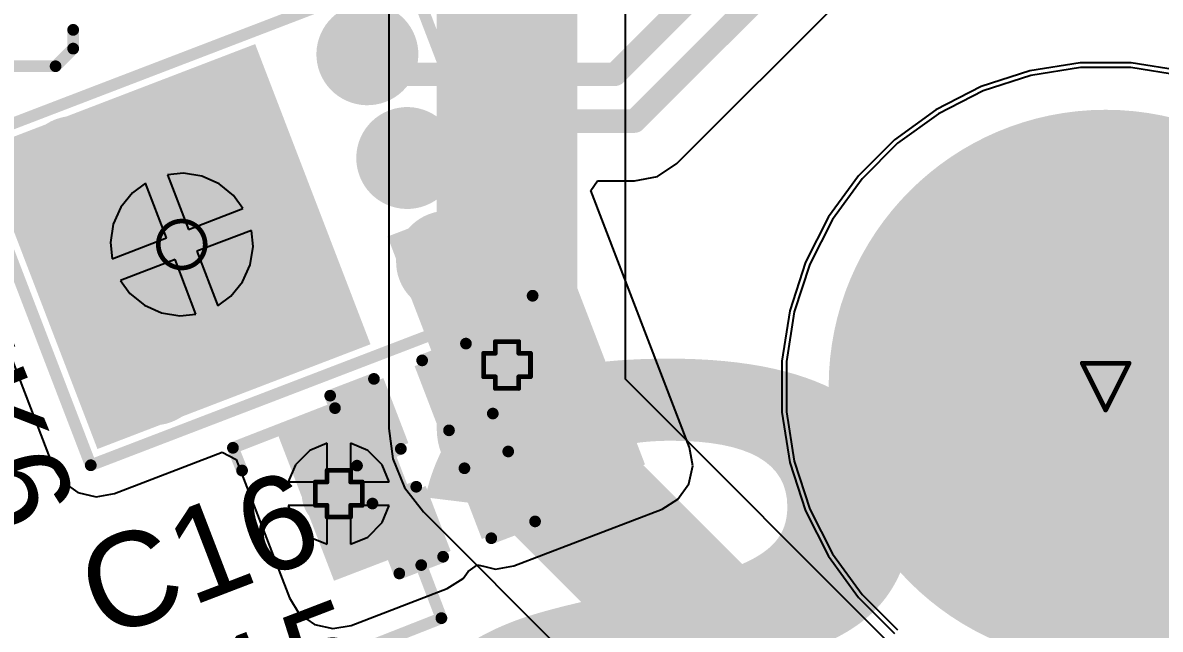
# Model space of a CAD drawing. Header units: inches. Extents: x -60 to 307, y -25 to 134.
# Drawn here: x -4.99 to 7.33, y 3.49 to 10.06 of the extents above; entities that cross this region are included whole.
import ezdxf

# ---------------------------------------------------------------- set-up
doc = ezdxf.new("R2010")
doc.units = ezdxf.units.IN
for name, color, linetype in [('BOARD OUTLINE', 216, 'Continuous'), ('Bottom Layer', 5, 'Continuous'), ('Bottom Overlay', 54, 'Continuous'), ('Bottom Solder', 6, 'Continuous'), ('DIMENSION', 6, 'Continuous'), ('Drill Drawing', 1, 'Continuous'), ('Pad Holes', 156, 'Continuous'), ('Top Layer', 1, 'Continuous'), ('Top Overlay', 2, 'Continuous'), ('Top Paste', 8, 'Continuous'), ('Top Solder', 216, 'Continuous'), ('Via Holes', 16, 'Continuous')]:
    doc.layers.add(name, color=color, linetype=linetype)
doc.styles.add('Arial', font='', dxfattribs={"height": 0.2})
doc.styles.add('Arial Black_Bold', font='', dxfattribs={"height": 0.2})
doc.styles.add('Arial_Bold', font='', dxfattribs={"height": 0.2})
doc.styles.get('Arial').set_extended_font_data('Arial')
doc.styles.get('Arial Black_Bold').set_extended_font_data('Arial Black', bold=True)
doc.styles.get('Arial_Bold').set_extended_font_data('Arial', bold=True)

# ---------------------------------------------------------------- blocks, each defined once
blk = doc.blocks.new('SPM0687LR5H_1_23')
at = {"layer": 'Bottom Solder'}
h = blk.add_hatch(color=6, dxfattribs=at)
edge = h.paths.add_edge_path()
edge.add_arc((0, -0.913), 0.102, 0, 360)
at = {"layer": 'Pad Holes'}
h = blk.add_hatch(color=7, dxfattribs=at)
edge = h.paths.add_edge_path()
edge.add_arc((0, -0.913), 0.512, 0, 360)
at = {"layer": 'Top Layer'}
h = blk.add_hatch(color=1, dxfattribs=at)
edge = h.paths.add_edge_path()
edge.add_arc((-1.204, 1.703), 0.45, 0, 360)
h = blk.add_hatch(color=1, dxfattribs=at)
edge = h.paths.add_edge_path()
edge.add_arc((0, 1.703), 0.45, 0, 360)
h = blk.add_hatch(color=1, dxfattribs=at)
edge = h.paths.add_edge_path()
edge.add_arc((1.204, 1.703), 0.45, 0, 360)
h = blk.add_hatch(color=1, dxfattribs=at)
edge = h.paths.add_edge_path()
edge.add_arc((0, -0.913), 0.838, 0, 360)
h = blk.add_hatch(color=1, dxfattribs=at)
edge = h.paths.add_edge_path()
edge.add_arc((-1.204, -1.703), 0.45, 0, 360)
h = blk.add_hatch(color=1, dxfattribs=at)
edge = h.paths.add_edge_path()
edge.add_arc((1.204, -1.703), 0.45, 0, 360)
at = {"layer": 'Top Paste'}
h = blk.add_hatch(color=8, dxfattribs=at)
edge = h.paths.add_edge_path()
edge.add_arc((-1.204, 1.703), 0.45, 0, 360)
h = blk.add_hatch(color=8, dxfattribs=at)
edge = h.paths.add_edge_path()
edge.add_arc((0, 1.703), 0.45, 0, 360)
h = blk.add_hatch(color=8, dxfattribs=at)
edge = h.paths.add_edge_path()
edge.add_arc((1.204, 1.703), 0.45, 0, 360)
h = blk.add_hatch(color=8, dxfattribs=at)
edge = h.paths.add_edge_path()
edge.add_arc((-1.204, -1.703), 0.45, 0, 360)
h = blk.add_hatch(color=8, dxfattribs=at)
edge = h.paths.add_edge_path()
edge.add_arc((1.204, -1.703), 0.45, 0, 360)
at = {"layer": 'Top Solder'}
h = blk.add_hatch(color=216, dxfattribs=at)
edge = h.paths.add_edge_path()
edge.add_arc((-1.204, 1.703), 0.552, 0, 360)
h = blk.add_hatch(color=216, dxfattribs=at)
edge = h.paths.add_edge_path()
edge.add_arc((0, 1.703), 0.552, 0, 360)
h = blk.add_hatch(color=216, dxfattribs=at)
edge = h.paths.add_edge_path()
edge.add_arc((1.204, 1.703), 0.552, 0, 360)
h = blk.add_hatch(color=216, dxfattribs=at)
edge = h.paths.add_edge_path()
edge.add_arc((0, -0.913), 0.94, 0, 360)
h = blk.add_hatch(color=216, dxfattribs=at)
edge = h.paths.add_edge_path()
edge.add_arc((-1.204, -1.703), 0.552, 0, 360)
h = blk.add_hatch(color=216, dxfattribs=at)
edge = h.paths.add_edge_path()
edge.add_arc((1.204, -1.703), 0.552, 0, 360)
at = {"layer": 'Top Overlay'}
for points in [[(-1.88, 2.436, 0.127, 0.127, 0), (1.88, 2.436, 0.127, 0.127, 0)], [(-1.88, -2.69, 0.127, 0.127, 0), (-1.88, 2.436, 0.127, 0.127, 0)], [(1.88, -2.69, 0.127, 0.127, 0), (1.88, 2.436, 0.127, 0.127, 0)], [(-2.032, 1.778, 0.127, 0.127, 0), (-2.159, 1.905, 0.127, 0.127, 0)], [(-2.159, 1.651, 0.127, 0.127, 0), (-2.159, 1.905, 0.127, 0.127, 0)], [(-2.159, 1.651, 0.127, 0.127, 0), (-2.032, 1.778, 0.127, 0.127, 0)], [(-1.88, -2.69, 0.127, 0.127, 0), (1.88, -2.69, 0.127, 0.127, 0)]]:
    blk.add_lwpolyline(points, format="xyseb", dxfattribs=at)
for points in [[(-1.912, 2.436, 0.0635, 0.0635, 1), (-1.848, 2.436, 0.0635, 0.0635, 1)], [(-1.912, 2.436, 0.0635, 0.0635, 1), (-1.848, 2.436, 0.0635, 0.0635, 1)], [(1.848, 2.436, 0.0635, 0.0635, 1), (1.912, 2.436, 0.0635, 0.0635, 1)], [(1.848, 2.436, 0.0635, 0.0635, 1), (1.912, 2.436, 0.0635, 0.0635, 1)], [(-2.191, 1.905, 0.0635, 0.0635, 1), (-2.127, 1.905, 0.0635, 0.0635, 1)], [(-2.191, 1.905, 0.0635, 0.0635, 1), (-2.127, 1.905, 0.0635, 0.0635, 1)], [(-2.064, 1.778, 0.0635, 0.0635, 1), (-2, 1.778, 0.0635, 0.0635, 1)], [(-2.064, 1.778, 0.0635, 0.0635, 1), (-2, 1.778, 0.0635, 0.0635, 1)], [(-2.191, 1.651, 0.0635, 0.0635, 1), (-2.127, 1.651, 0.0635, 0.0635, 1)], [(-2.191, 1.651, 0.0635, 0.0635, 1), (-2.127, 1.651, 0.0635, 0.0635, 1)], [(-1.912, -2.69, 0.0635, 0.0635, 1), (-1.848, -2.69, 0.0635, 0.0635, 1)], [(-1.912, -2.69, 0.0635, 0.0635, 1), (-1.848, -2.69, 0.0635, 0.0635, 1)], [(1.848, -2.69, 0.0635, 0.0635, 1), (1.912, -2.69, 0.0635, 0.0635, 1)], [(1.848, -2.69, 0.0635, 0.0635, 1), (1.912, -2.69, 0.0635, 0.0635, 1)]]:
    blk.add_lwpolyline(points, format="xyseb", close=True, dxfattribs=at)
blk = doc.blocks.new('C___0402_62')
at = {"layer": 'Top Layer'}
for points in [[(-0.699, -0.318), (-0.699, 0.318), (-0.241, 0.318), (-0.241, -0.318)], [(0.241, -0.318), (0.241, 0.318), (0.699, 0.318), (0.699, -0.318)]]:
    blk.add_hatch(color=1, dxfattribs=at).paths.add_polyline_path(points)
at = {"layer": 'Top Paste'}
for points in [[(-0.699, -0.318), (-0.699, 0.318), (-0.241, 0.318), (-0.241, -0.318)], [(0.241, -0.318), (0.241, 0.318), (0.699, 0.318), (0.699, -0.318)]]:
    blk.add_hatch(color=8, dxfattribs=at).paths.add_polyline_path(points)
at = {"layer": 'Top Solder'}
for points in [[(-0.758, -0.377), (-0.758, 0.377), (-0.181, 0.377), (-0.181, -0.377)], [(0.181, -0.377), (0.181, 0.377), (0.758, 0.377), (0.758, -0.377)]]:
    blk.add_hatch(color=216, dxfattribs=at).paths.add_polyline_path(points)
at = {"layer": 'Top Overlay'}
for points in [[(-0.787, -0.406, 0.127, 0.127, 0), (-0.787, 0.406, 0.127, 0.127, 0)], [(-0.279, 0.406, 0.127, 0.127, 0), (-0.787, 0.406, 0.127, 0.127, 0)], [(0.787, 0.406, 0.127, 0.127, 0), (0.279, 0.406, 0.127, 0.127, 0)], [(0.787, -0.406, 0.127, 0.127, 0), (0.787, 0.406, 0.127, 0.127, 0)], [(-0.279, -0.406, 0.127, 0.127, 0), (-0.787, -0.406, 0.127, 0.127, 0)], [(0.787, -0.406, 0.127, 0.127, 0), (0.279, -0.406, 0.127, 0.127, 0)]]:
    blk.add_lwpolyline(points, format="xyseb", dxfattribs=at)
for points in [[(-0.819, 0.406, 0.0635, 0.0635, 1), (-0.756, 0.406, 0.0635, 0.0635, 1)], [(-0.819, 0.406, 0.0635, 0.0635, 1), (-0.756, 0.406, 0.0635, 0.0635, 1)], [(-0.311, 0.406, 0.0635, 0.0635, 1), (-0.248, 0.406, 0.0635, 0.0635, 1)], [(0.248, 0.406, 0.0635, 0.0635, 1), (0.311, 0.406, 0.0635, 0.0635, 1)], [(0.756, 0.406, 0.0635, 0.0635, 1), (0.819, 0.406, 0.0635, 0.0635, 1)], [(0.756, 0.406, 0.0635, 0.0635, 1), (0.819, 0.406, 0.0635, 0.0635, 1)], [(-0.819, -0.406, 0.0635, 0.0635, 1), (-0.756, -0.406, 0.0635, 0.0635, 1)], [(-0.819, -0.406, 0.0635, 0.0635, 1), (-0.756, -0.406, 0.0635, 0.0635, 1)], [(-0.311, -0.406, 0.0635, 0.0635, 1), (-0.248, -0.406, 0.0635, 0.0635, 1)], [(0.248, -0.406, 0.0635, 0.0635, 1), (0.311, -0.406, 0.0635, 0.0635, 1)], [(0.756, -0.406, 0.0635, 0.0635, 1), (0.819, -0.406, 0.0635, 0.0635, 1)], [(0.756, -0.406, 0.0635, 0.0635, 1), (0.819, -0.406, 0.0635, 0.0635, 1)]]:
    blk.add_lwpolyline(points, format="xyseb", close=True, dxfattribs=at)
blk = doc.blocks.new('C___0402_63')
at = {"layer": 'Top Layer'}
for points in [[(-0.699, -0.318), (-0.699, 0.318), (-0.241, 0.318), (-0.241, -0.318)], [(0.241, -0.318), (0.241, 0.318), (0.699, 0.318), (0.699, -0.318)]]:
    blk.add_hatch(color=1, dxfattribs=at).paths.add_polyline_path(points)
at = {"layer": 'Top Paste'}
for points in [[(-0.699, -0.318), (-0.699, 0.318), (-0.241, 0.318), (-0.241, -0.318)], [(0.241, -0.318), (0.241, 0.318), (0.699, 0.318), (0.699, -0.318)]]:
    blk.add_hatch(color=8, dxfattribs=at).paths.add_polyline_path(points)
at = {"layer": 'Top Solder'}
for points in [[(-0.758, -0.377), (-0.758, 0.377), (-0.181, 0.377), (-0.181, -0.377)], [(0.181, -0.377), (0.181, 0.377), (0.758, 0.377), (0.758, -0.377)]]:
    blk.add_hatch(color=216, dxfattribs=at).paths.add_polyline_path(points)
at = {"layer": 'Top Overlay'}
for points in [[(-0.279, 0.406, 0.127, 0.127, 0), (-0.787, 0.406, 0.127, 0.127, 0)], [(-0.787, -0.406, 0.127, 0.127, 0), (-0.787, 0.406, 0.127, 0.127, 0)], [(0.787, 0.406, 0.127, 0.127, 0), (0.279, 0.406, 0.127, 0.127, 0)], [(0.787, -0.406, 0.127, 0.127, 0), (0.787, 0.406, 0.127, 0.127, 0)], [(-0.279, -0.406, 0.127, 0.127, 0), (-0.787, -0.406, 0.127, 0.127, 0)], [(0.787, -0.406, 0.127, 0.127, 0), (0.279, -0.406, 0.127, 0.127, 0)]]:
    blk.add_lwpolyline(points, format="xyseb", dxfattribs=at)
for points in [[(-0.819, 0.406, 0.0635, 0.0635, 1), (-0.756, 0.406, 0.0635, 0.0635, 1)], [(-0.819, 0.406, 0.0635, 0.0635, 1), (-0.756, 0.406, 0.0635, 0.0635, 1)], [(-0.311, 0.406, 0.0635, 0.0635, 1), (-0.248, 0.406, 0.0635, 0.0635, 1)], [(0.248, 0.406, 0.0635, 0.0635, 1), (0.311, 0.406, 0.0635, 0.0635, 1)], [(0.756, 0.406, 0.0635, 0.0635, 1), (0.819, 0.406, 0.0635, 0.0635, 1)], [(0.756, 0.406, 0.0635, 0.0635, 1), (0.819, 0.406, 0.0635, 0.0635, 1)], [(-0.819, -0.406, 0.0635, 0.0635, 1), (-0.756, -0.406, 0.0635, 0.0635, 1)], [(-0.819, -0.406, 0.0635, 0.0635, 1), (-0.756, -0.406, 0.0635, 0.0635, 1)], [(-0.311, -0.406, 0.0635, 0.0635, 1), (-0.248, -0.406, 0.0635, 0.0635, 1)], [(0.248, -0.406, 0.0635, 0.0635, 1), (0.311, -0.406, 0.0635, 0.0635, 1)], [(0.756, -0.406, 0.0635, 0.0635, 1), (0.819, -0.406, 0.0635, 0.0635, 1)], [(0.756, -0.406, 0.0635, 0.0635, 1), (0.819, -0.406, 0.0635, 0.0635, 1)]]:
    blk.add_lwpolyline(points, format="xyseb", close=True, dxfattribs=at)

msp = doc.modelspace()

# ---------------------------------------------------------------- hatches: boundary and pattern name
at = {"layer": 'Bottom Layer'}
h = msp.add_hatch(color=5, dxfattribs=at)
edge = h.paths.add_edge_path()
edge.add_arc((0.254, 6.35), 0.3, 0, 360)
h = msp.add_hatch(color=5, dxfattribs=at)
edge = h.paths.add_edge_path()
edge.add_arc((-1.568, 4.956), 0.3, 0, 360)
at = {"layer": 'Bottom Solder'}
h = msp.add_hatch(color=6, dxfattribs=at)
edge = h.paths.add_edge_path()
edge.add_arc((0.254, 6.35), 0.402, 0, 360)
h = msp.add_hatch(color=6, dxfattribs=at)
edge = h.paths.add_edge_path()
edge.add_arc((6.737, 6.116), 0.102, 0, 360)
h = msp.add_hatch(color=6, dxfattribs=at)
edge = h.paths.add_edge_path()
edge.add_arc((-1.568, 4.956), 0.402, 0, 360)
at = {"layer": 'Pad Holes'}
h = msp.add_hatch(color=7, dxfattribs=at)
edge = h.paths.add_edge_path()
edge.add_arc((6.737, 6.116), 3, 0, 360)
at = {"layer": 'Top Layer'}
for points in [[(-5.431, 8.693), (-4.182, 5.44), (-1.225, 6.575), (-2.474, 9.828)], [(1.748, 5.273), (0.564, 8.358), (-1.041, 7.742), (0.144, 4.657)], [(-0.58, 4.411), (-1.19, 6.002), (-2.231, 5.603), (-1.62, 4.012)]]:
    msp.add_hatch(color=1, dxfattribs=at).paths.add_polyline_path(points)
h = msp.add_hatch(color=1, dxfattribs=at)
edge = h.paths.add_edge_path()
edge.add_arc((0.254, 6.35), 0.3, 0, 360)
h = msp.add_hatch(color=1, dxfattribs=at)
edge = h.paths.add_edge_path()
edge.add_arc((-1.568, 4.956), 0.3, 0, 360)
at = {"layer": 'Top Solder'}
h = msp.add_hatch(color=216, dxfattribs=at)
edge = h.paths.add_edge_path()
edge.add_arc((0.254, 6.35), 0.402, 0, 360)
h = msp.add_hatch(color=216, dxfattribs=at)
edge = h.paths.add_edge_path()
edge.add_arc((6.737, 6.116), 0.102, 0, 360)
h = msp.add_hatch(color=216, dxfattribs=at)
edge = h.paths.add_edge_path()
edge.add_arc((-1.568, 4.956), 0.402, 0, 360)
at = {"layer": 'Via Holes'}
h = msp.add_hatch(color=7, dxfattribs=at)
edge = h.paths.add_edge_path()
edge.add_arc((0.254, 6.35), 0.15, 0, 360)
h = msp.add_hatch(color=7, dxfattribs=at)
edge = h.paths.add_edge_path()
edge.add_arc((-1.568, 4.956), 0.15, 0, 360)

# ---------------------------------------------------------------- linework, layer by layer
at = {"layer": 'BOARD OUTLINE'}
msp.add_lwpolyline([(33.89, 54.238, 0.254, 0.254, -6.230382), (11.984, 54.26, 0.254, 0.254, 0)], format="xyseb", dxfattribs=at)
at = {"layer": 'Bottom Layer'}
for p, q in [((-1.027, 18.268), (-1.027, 6.35)), ((1.535, 6.35), (1.535, 18.215)), ((5.927, 9.488), (5.41, 9.32)), ((6.465, 9.573), (5.927, 9.488)), ((7.009, 9.573), (6.465, 9.573)), ((7.546, 9.488), (7.009, 9.573)), ((5.41, 9.32), (4.925, 9.073)), ((4.925, 9.073), (4.484, 8.753)), ((4.484, 8.753), (4.1, 8.368)), ((-3.249, 8.429), (-3.423, 8.41)), ((-3.423, 8.41), (-3.196, 7.82)), ((-3.05, 8.397), (-3.249, 8.429)), ((-2.865, 8.315), (-3.05, 8.397)), ((-3.66, 8.319), (-3.802, 8.217)), ((-3.433, 7.729), (-3.66, 8.319)), ((-2.709, 8.188), (-2.865, 8.315)), ((4.1, 8.368), (3.78, 7.928)), ((-3.802, 8.217), (-3.929, 8.06)), ((-2.606, 8.047), (-2.709, 8.188)), ((-3.929, 8.06), (-4.011, 7.875)), ((-3.196, 7.82), (-2.606, 8.047)), ((3.78, 7.928), (3.533, 7.443)), ((-4.011, 7.875), (-4.042, 7.676)), ((-2.515, 7.809), (-3.105, 7.583)), ((-2.497, 7.636), (-2.515, 7.809)), ((-4.042, 7.676), (-4.024, 7.502)), ((-4.024, 7.502), (-3.433, 7.729)), ((-3.105, 7.583), (-2.879, 6.992)), ((-2.528, 7.436), (-2.497, 7.636)), ((-3.342, 7.492), (-3.933, 7.265)), ((-3.116, 6.901), (-3.342, 7.492)), ((-2.61, 7.252), (-2.528, 7.436)), ((3.533, 7.443), (3.365, 6.926)), ((-3.933, 7.265), (-3.83, 7.124)), ((-2.737, 7.095), (-2.61, 7.252)), ((-3.83, 7.124), (-3.673, 6.997)), ((-2.879, 6.992), (-2.737, 7.095)), ((-3.673, 6.997), (-3.489, 6.915)), ((-3.489, 6.915), (-3.29, 6.883)), ((-3.29, 6.883), (-3.116, 6.901)), ((3.365, 6.926), (3.279, 6.388)), ((-1.027, 6.35), (-1.027, 5.664)), ((1.535, 6.195), (1.535, 6.35)), ((3.279, 6.388), (3.279, 5.844)), ((9.624, -1.894), (1.535, 6.195)), ((3.279, 5.844), (3.365, 5.307)), ((-1.027, 5.664), (-0.983, 5.333)), ((-1.882, 5.425), (-2.038, 5.269)), ((-1.695, 5.503), (-1.882, 5.425)), ((-1.695, 5.083), (-1.695, 5.503)), ((-1.254, 5.425), (-1.441, 5.503)), ((-1.441, 5.503), (-1.441, 5.083)), ((-1.098, 5.269), (-1.254, 5.425)), ((-0.983, 5.333), (-0.855, 5.024)), ((3.365, 5.307), (3.533, 4.789)), ((-2.038, 5.269), (-2.115, 5.083)), ((-1.021, 5.083), (-1.098, 5.269)), ((-2.115, 5.083), (-1.695, 5.083)), ((-1.441, 5.083), (-1.021, 5.083)), ((-0.855, 5.024), (-0.652, 4.758)), ((-1.695, 4.829), (-2.115, 4.829)), ((-2.115, 4.829), (-2.038, 4.642)), ((-1.695, 4.409), (-1.695, 4.829)), ((-1.021, 4.829), (-1.441, 4.829)), ((-1.441, 4.829), (-1.441, 4.409)), ((-1.098, 4.642), (-1.021, 4.829)), ((-0.652, 4.758), (1.315, 2.791)), ((3.533, 4.789), (3.78, 4.304)), ((-2.038, 4.642), (-1.882, 4.486)), ((-1.254, 4.486), (-1.098, 4.642)), ((-1.882, 4.486), (-1.695, 4.409)), ((-1.441, 4.409), (-1.254, 4.486)), ((3.78, 4.304), (4.1, 3.864)), ((4.1, 3.864), (4.484, 3.479))]:
    msp.add_line(p, q, dxfattribs=at)
for points in [[(0.254, 6.35, 1.524, 1.524, 0), (0.254, 18.745, 1.524, 1.524, 0)], [(0.254, 5.664, 1.524, 1.524, 0), (0.254, 6.35, 1.524, 1.524, 0)], [(0.254, 5.664, 1.524, 1.524, 0), (9.093, -3.175, 1.524, 1.524, 0)]]:
    msp.add_lwpolyline(points, format="xyseb", dxfattribs=at)
for points in [[(-0.127, 6.35, 0.762, 0.762, 1), (0.635, 6.35, 0.762, 0.762, 1)], [(-0.127, 6.35, 0.762, 0.762, 1), (0.635, 6.35, 0.762, 0.762, 1)], [(-0.127, 5.664, 0.762, 0.762, 1), (0.635, 5.664, 0.762, 0.762, 1)], [(-0.127, 5.664, 0.762, 0.762, 1), (0.635, 5.664, 0.762, 0.762, 1)]]:
    msp.add_lwpolyline(points, format="xyseb", close=True, dxfattribs=at)
at = {"layer": 'Drill Drawing'}
for points in [[(-3.015, 7.656, 0.0508, 0.0508, 1), (-3.523, 7.656, 0.0508, 0.0508, 1)], [(-3.536, 7.656, 0.0254, 0.0254, 1), (-3.511, 7.656, 0.0254, 0.0254, 1)], [(-3.028, 7.656, 0.0254, 0.0254, 1), (-3.003, 7.656, 0.0254, 0.0254, 1)], [(0.114, 6.604, 0.0254, 0.0254, 1), (0.14, 6.604, 0.0254, 0.0254, 1)], [(0.114, 6.604, 0.0254, 0.0254, 1), (0.14, 6.604, 0.0254, 0.0254, 1)], [(0.368, 6.604, 0.0254, 0.0254, 1), (0.394, 6.604, 0.0254, 0.0254, 1)], [(0.368, 6.604, 0.0254, 0.0254, 1), (0.394, 6.604, 0.0254, 0.0254, 1)], [(-0.013, 6.477, 0.0254, 0.0254, 1), (0.013, 6.477, 0.0254, 0.0254, 1)], [(-0.013, 6.477, 0.0254, 0.0254, 1), (0.013, 6.477, 0.0254, 0.0254, 1)], [(0.114, 6.477, 0.0254, 0.0254, 1), (0.14, 6.477, 0.0254, 0.0254, 1)], [(0.114, 6.477, 0.0254, 0.0254, 1), (0.14, 6.477, 0.0254, 0.0254, 1)], [(0.368, 6.477, 0.0254, 0.0254, 1), (0.394, 6.477, 0.0254, 0.0254, 1)], [(0.368, 6.477, 0.0254, 0.0254, 1), (0.394, 6.477, 0.0254, 0.0254, 1)], [(0.495, 6.477, 0.0254, 0.0254, 1), (0.521, 6.477, 0.0254, 0.0254, 1)], [(0.495, 6.477, 0.0254, 0.0254, 1), (0.521, 6.477, 0.0254, 0.0254, 1)], [(6.47, 6.37, 0.0254, 0.0254, 1), (6.495, 6.37, 0.0254, 0.0254, 1)], [(6.47, 6.37, 0.0254, 0.0254, 1), (6.495, 6.37, 0.0254, 0.0254, 1)], [(6.978, 6.37, 0.0254, 0.0254, 1), (7.003, 6.37, 0.0254, 0.0254, 1)], [(6.978, 6.37, 0.0254, 0.0254, 1), (7.003, 6.37, 0.0254, 0.0254, 1)], [(-0.013, 6.223, 0.0254, 0.0254, 1), (0.013, 6.223, 0.0254, 0.0254, 1)], [(-0.013, 6.223, 0.0254, 0.0254, 1), (0.013, 6.223, 0.0254, 0.0254, 1)], [(0.114, 6.223, 0.0254, 0.0254, 1), (0.14, 6.223, 0.0254, 0.0254, 1)], [(0.114, 6.223, 0.0254, 0.0254, 1), (0.14, 6.223, 0.0254, 0.0254, 1)], [(0.368, 6.223, 0.0254, 0.0254, 1), (0.394, 6.223, 0.0254, 0.0254, 1)], [(0.368, 6.223, 0.0254, 0.0254, 1), (0.394, 6.223, 0.0254, 0.0254, 1)], [(0.495, 6.223, 0.0254, 0.0254, 1), (0.521, 6.223, 0.0254, 0.0254, 1)], [(0.495, 6.223, 0.0254, 0.0254, 1), (0.521, 6.223, 0.0254, 0.0254, 1)], [(0.114, 6.096, 0.0254, 0.0254, 1), (0.14, 6.096, 0.0254, 0.0254, 1)], [(0.114, 6.096, 0.0254, 0.0254, 1), (0.14, 6.096, 0.0254, 0.0254, 1)], [(0.368, 6.096, 0.0254, 0.0254, 1), (0.394, 6.096, 0.0254, 0.0254, 1)], [(0.368, 6.096, 0.0254, 0.0254, 1), (0.394, 6.096, 0.0254, 0.0254, 1)], [(6.724, 5.862, 0.0254, 0.0254, 1), (6.749, 5.862, 0.0254, 0.0254, 1)], [(6.724, 5.862, 0.0254, 0.0254, 1), (6.749, 5.862, 0.0254, 0.0254, 1)], [(-1.708, 5.21, 0.0254, 0.0254, 1), (-1.682, 5.21, 0.0254, 0.0254, 1)], [(-1.708, 5.21, 0.0254, 0.0254, 1), (-1.682, 5.21, 0.0254, 0.0254, 1)], [(-1.454, 5.21, 0.0254, 0.0254, 1), (-1.428, 5.21, 0.0254, 0.0254, 1)], [(-1.454, 5.21, 0.0254, 0.0254, 1), (-1.428, 5.21, 0.0254, 0.0254, 1)], [(-1.835, 5.083, 0.0254, 0.0254, 1), (-1.809, 5.083, 0.0254, 0.0254, 1)], [(-1.835, 5.083, 0.0254, 0.0254, 1), (-1.809, 5.083, 0.0254, 0.0254, 1)], [(-1.708, 5.083, 0.0254, 0.0254, 1), (-1.682, 5.083, 0.0254, 0.0254, 1)], [(-1.708, 5.083, 0.0254, 0.0254, 1), (-1.682, 5.083, 0.0254, 0.0254, 1)], [(-1.454, 5.083, 0.0254, 0.0254, 1), (-1.428, 5.083, 0.0254, 0.0254, 1)], [(-1.454, 5.083, 0.0254, 0.0254, 1), (-1.428, 5.083, 0.0254, 0.0254, 1)], [(-1.327, 5.083, 0.0254, 0.0254, 1), (-1.301, 5.083, 0.0254, 0.0254, 1)], [(-1.327, 5.083, 0.0254, 0.0254, 1), (-1.301, 5.083, 0.0254, 0.0254, 1)], [(-1.835, 4.829, 0.0254, 0.0254, 1), (-1.809, 4.829, 0.0254, 0.0254, 1)], [(-1.835, 4.829, 0.0254, 0.0254, 1), (-1.809, 4.829, 0.0254, 0.0254, 1)], [(-1.708, 4.829, 0.0254, 0.0254, 1), (-1.682, 4.829, 0.0254, 0.0254, 1)], [(-1.708, 4.829, 0.0254, 0.0254, 1), (-1.682, 4.829, 0.0254, 0.0254, 1)], [(-1.454, 4.829, 0.0254, 0.0254, 1), (-1.428, 4.829, 0.0254, 0.0254, 1)], [(-1.454, 4.829, 0.0254, 0.0254, 1), (-1.428, 4.829, 0.0254, 0.0254, 1)], [(-1.327, 4.829, 0.0254, 0.0254, 1), (-1.301, 4.829, 0.0254, 0.0254, 1)], [(-1.327, 4.829, 0.0254, 0.0254, 1), (-1.301, 4.829, 0.0254, 0.0254, 1)], [(-1.708, 4.702, 0.0254, 0.0254, 1), (-1.682, 4.702, 0.0254, 0.0254, 1)], [(-1.708, 4.702, 0.0254, 0.0254, 1), (-1.682, 4.702, 0.0254, 0.0254, 1)], [(-1.454, 4.702, 0.0254, 0.0254, 1), (-1.428, 4.702, 0.0254, 0.0254, 1)], [(-1.454, 4.702, 0.0254, 0.0254, 1), (-1.428, 4.702, 0.0254, 0.0254, 1)]]:
    msp.add_lwpolyline(points, format="xyseb", close=True, dxfattribs=at)
for points in [[(0.127, 6.477, 0.0508, 0.0508, 0), (0.127, 6.604, 0.0508, 0.0508, 0)], [(0.127, 6.604, 0.0508, 0.0508, 0), (0.381, 6.604, 0.0508, 0.0508, 0)], [(0.381, 6.477, 0.0508, 0.0508, 0), (0.381, 6.604, 0.0508, 0.0508, 0)], [(0, 6.223, 0.0508, 0.0508, 0), (0, 6.477, 0.0508, 0.0508, 0)], [(0, 6.477, 0.0508, 0.0508, 0), (0.127, 6.477, 0.0508, 0.0508, 0)], [(0.381, 6.477, 0.0508, 0.0508, 0), (0.508, 6.477, 0.0508, 0.0508, 0)], [(0.508, 6.223, 0.0508, 0.0508, 0), (0.508, 6.477, 0.0508, 0.0508, 0)], [(6.483, 6.37, 0.0508, 0.0508, 0), (6.991, 6.37, 0.0508, 0.0508, 0)], [(6.483, 6.37, 0.0508, 0.0508, 0), (6.737, 5.862, 0.0508, 0.0508, 0)], [(6.737, 5.862, 0.0508, 0.0508, 0), (6.991, 6.37, 0.0508, 0.0508, 0)], [(0, 6.223, 0.0508, 0.0508, 0), (0.127, 6.223, 0.0508, 0.0508, 0)], [(0.127, 6.096, 0.0508, 0.0508, 0), (0.127, 6.223, 0.0508, 0.0508, 0)], [(0.381, 6.223, 0.0508, 0.0508, 0), (0.508, 6.223, 0.0508, 0.0508, 0)], [(0.381, 6.096, 0.0508, 0.0508, 0), (0.381, 6.223, 0.0508, 0.0508, 0)], [(0.127, 6.096, 0.0508, 0.0508, 0), (0.381, 6.096, 0.0508, 0.0508, 0)], [(-1.695, 5.083, 0.0508, 0.0508, 0), (-1.695, 5.21, 0.0508, 0.0508, 0)], [(-1.695, 5.21, 0.0508, 0.0508, 0), (-1.441, 5.21, 0.0508, 0.0508, 0)], [(-1.441, 5.083, 0.0508, 0.0508, 0), (-1.441, 5.21, 0.0508, 0.0508, 0)], [(-1.822, 4.829, 0.0508, 0.0508, 0), (-1.822, 5.083, 0.0508, 0.0508, 0)], [(-1.822, 5.083, 0.0508, 0.0508, 0), (-1.695, 5.083, 0.0508, 0.0508, 0)], [(-1.441, 5.083, 0.0508, 0.0508, 0), (-1.314, 5.083, 0.0508, 0.0508, 0)], [(-1.314, 4.829, 0.0508, 0.0508, 0), (-1.314, 5.083, 0.0508, 0.0508, 0)], [(-1.822, 4.829, 0.0508, 0.0508, 0), (-1.695, 4.829, 0.0508, 0.0508, 0)], [(-1.695, 4.702, 0.0508, 0.0508, 0), (-1.695, 4.829, 0.0508, 0.0508, 0)], [(-1.441, 4.829, 0.0508, 0.0508, 0), (-1.314, 4.829, 0.0508, 0.0508, 0)], [(-1.441, 4.702, 0.0508, 0.0508, 0), (-1.441, 4.829, 0.0508, 0.0508, 0)], [(-1.695, 4.702, 0.0508, 0.0508, 0), (-1.441, 4.702, 0.0508, 0.0508, 0)]]:
    msp.add_lwpolyline(points, format="xyseb", dxfattribs=at)
at = {"layer": 'Top Layer'}
for p, q in [((2.092, 8.535), (3.883, 10.325)), ((6.461, 9.624), (5.915, 9.538)), ((7.013, 9.624), (6.461, 9.624)), ((7.558, 9.538), (7.013, 9.624)), ((5.915, 9.538), (5.39, 9.367)), ((5.39, 9.367), (4.898, 9.116)), ((4.898, 9.116), (4.451, 8.792)), ((4.451, 8.792), (4.061, 8.401)), ((-5.914, 8.507), (-4.666, 5.255)), ((1.882, 8.394), (2.092, 8.535)), ((1.635, 8.345), (1.882, 8.394)), ((4.061, 8.401), (3.736, 7.955)), ((1.163, 8.24), (1.235, 8.345)), ((1.235, 8.345), (1.635, 8.345)), ((2.231, 5.458), (1.163, 8.24)), ((3.736, 7.955), (3.486, 7.463)), ((3.486, 7.463), (3.315, 6.938)), ((3.315, 6.938), (3.229, 6.392)), ((3.229, 6.392), (3.229, 5.84)), ((3.229, 5.84), (3.315, 5.295)), ((2.265, 5.259), (2.231, 5.458)), ((-3.997, 4.957), (-2.832, 5.404)), ((-2.832, 5.404), (-2.679, 5.326)), ((-2.679, 5.326), (-2.103, 3.826)), ((-4.666, 5.255), (-4.558, 5.084)), ((2.221, 5.062), (2.265, 5.259)), ((3.315, 5.295), (3.486, 4.77)), ((-4.558, 5.084), (-4.393, 4.967)), ((2.104, 4.897), (2.221, 5.062)), ((-4.393, 4.967), (-4.196, 4.922)), ((-4.196, 4.922), (-3.997, 4.957)), ((1.933, 4.789), (2.104, 4.897)), ((0.329, 4.174), (1.933, 4.789)), ((3.486, 4.77), (3.736, 4.278)), ((3.736, 4.278), (4.061, 3.831)), ((-0.223, 4.036), (-0.168, 4.113)), ((-0.168, 4.113), (-0.067, 4.184)), ((-0.067, 4.184), (0.013, 4.166)), ((0.013, 4.166), (0.13, 4.139)), ((0.13, 4.139), (0.329, 4.174)), ((-0.394, 3.928), (-0.223, 4.036)), ((-2.103, 3.826), (-1.996, 3.655)), ((-1.434, 3.528), (-0.394, 3.928)), ((4.061, 3.831), (4.451, 3.44)), ((-1.996, 3.655), (-1.831, 3.539)), ((-1.831, 3.539), (-1.633, 3.494)), ((-1.633, 3.494), (-1.434, 3.528))]:
    msp.add_line(p, q, dxfattribs=at)
for points in [[(1.424, 9.501, 0.254, 0.254, 0), (3.485, 11.562, 0.254, 0.254, 0)], [(1.635, 8.993, 0.254, 0.254, 0), (3.696, 11.054, 0.254, 0.254, 0)], [(-1.259, 9.717, 0.254, 0.254, 0), (-1.084, 9.717, 0.254, 0.254, 0)], [(-1.084, 9.717, 0.254, 0.254, 0), (-0.867, 9.501, 0.254, 0.254, 0)], [(-0.867, 9.501, 0.254, 0.254, 0), (1.424, 9.501, 0.254, 0.254, 0)], [(-0.755, 8.593, 0.254, 0.254, 0), (-0.355, 8.993, 0.254, 0.254, 0)], [(-0.355, 8.993, 0.254, 0.254, 0), (1.635, 8.993, 0.254, 0.254, 0)], [(-0.827, 8.593, 0.254, 0.254, 0), (-0.755, 8.593, 0.254, 0.254, 0)]]:
    msp.add_lwpolyline(points, format="xyseb", dxfattribs=at)
for points in [[(-1.322, 9.717, 0.127, 0.127, 1), (-1.195, 9.717, 0.127, 0.127, 1)], [(-1.147, 9.717, 0.127, 0.127, 1), (-1.02, 9.717, 0.127, 0.127, 1)], [(-1.147, 9.717, 0.127, 0.127, 1), (-1.02, 9.717, 0.127, 0.127, 1)], [(-0.931, 9.501, 0.127, 0.127, 1), (-0.804, 9.501, 0.127, 0.127, 1)], [(-0.931, 9.501, 0.127, 0.127, 1), (-0.804, 9.501, 0.127, 0.127, 1)], [(1.361, 9.501, 0.127, 0.127, 1), (1.488, 9.501, 0.127, 0.127, 1)], [(1.361, 9.501, 0.127, 0.127, 1), (1.488, 9.501, 0.127, 0.127, 1)], [(-0.419, 8.993, 0.127, 0.127, 1), (-0.292, 8.993, 0.127, 0.127, 1)], [(-0.419, 8.993, 0.127, 0.127, 1), (-0.292, 8.993, 0.127, 0.127, 1)], [(1.571, 8.993, 0.127, 0.127, 1), (1.698, 8.993, 0.127, 0.127, 1)], [(1.571, 8.993, 0.127, 0.127, 1), (1.698, 8.993, 0.127, 0.127, 1)], [(-0.891, 8.593, 0.127, 0.127, 1), (-0.764, 8.593, 0.127, 0.127, 1)], [(-0.818, 8.593, 0.127, 0.127, 1), (-0.691, 8.593, 0.127, 0.127, 1)], [(-0.818, 8.593, 0.127, 0.127, 1), (-0.691, 8.593, 0.127, 0.127, 1)]]:
    msp.add_lwpolyline(points, format="xyseb", close=True, dxfattribs=at)
at = {"layer": 'Top Overlay'}
for points in [[(-4.445, 9.779, 0.127, 0.127, 0), (-4.445, 9.982, 0.127, 0.127, 0)], [(-4.636, 9.588, 0.127, 0.127, 0), (-4.445, 9.779, 0.127, 0.127, 0)], [(-5.131, 9.588, 0.127, 0.127, 0), (-4.636, 9.588, 0.127, 0.127, 0)], [(-2.715, 5.453, 0.127, 0.127, 0), (-1.61, 5.883, 0.127, 0.127, 0)], [(-2.715, 5.453, 0.127, 0.127, 0), (-2.616, 5.207, 0.127, 0.127, 0)], [(-0.676, 4.182, 0.127, 0.127, 0), (-0.457, 3.607, 0.127, 0.127, 0)], [(-1.168, 3.327, 0.127, 0.127, 0), (-0.457, 3.607, 0.127, 0.127, 0)]]:
    msp.add_lwpolyline(points, format="xyseb", dxfattribs=at)
for points in [[(-4.477, 9.982, 0.0635, 0.0635, 1), (-4.413, 9.982, 0.0635, 0.0635, 1)], [(-4.477, 9.779, 0.0635, 0.0635, 1), (-4.413, 9.779, 0.0635, 0.0635, 1)], [(-4.477, 9.779, 0.0635, 0.0635, 1), (-4.413, 9.779, 0.0635, 0.0635, 1)], [(-4.667, 9.588, 0.0635, 0.0635, 1), (-4.604, 9.588, 0.0635, 0.0635, 1)], [(-4.667, 9.588, 0.0635, 0.0635, 1), (-4.604, 9.588, 0.0635, 0.0635, 1)], [(-1.641, 5.883, 0.0635, 0.0635, 1), (-1.578, 5.883, 0.0635, 0.0635, 1)], [(-2.747, 5.453, 0.0635, 0.0635, 1), (-2.683, 5.453, 0.0635, 0.0635, 1)], [(-2.747, 5.453, 0.0635, 0.0635, 1), (-2.683, 5.453, 0.0635, 0.0635, 1)], [(-2.648, 5.207, 0.0635, 0.0635, 1), (-2.584, 5.207, 0.0635, 0.0635, 1)], [(-0.707, 4.182, 0.0635, 0.0635, 1), (-0.644, 4.182, 0.0635, 0.0635, 1)], [(-0.489, 3.607, 0.0635, 0.0635, 1), (-0.425, 3.607, 0.0635, 0.0635, 1)], [(-0.489, 3.607, 0.0635, 0.0635, 1), (-0.425, 3.607, 0.0635, 0.0635, 1)]]:
    msp.add_lwpolyline(points, format="xyseb", close=True, dxfattribs=at)

# ---------------------------------------------------------------- block references
for name, p, rotation in [('SPM0687LR5H_1_23', (-2.417, 7.983), 291), ('C___0402_62', (-0.781, 5.921), 201), ('C___0402_63', (-0.323, 4.752), 201)]:
    msp.add_blockref(name, p, dxfattribs=dict(rotation=rotation))

# ---------------------------------------------------------------- texts
at = {"layer": 'Bottom Overlay', "style": 'Arial Black_Bold', "text_generation_flag": 2}
msp.add_text('RoHS', height=6, rotation=360, dxfattribs=at).set_placement((24.935, 0.33))
at = {"layer": 'DIMENSION', "style": 'Arial_Bold'}
msp.add_text('PCB Diameter', height=6, dxfattribs=at).set_placement((-60.408, 6.74))
at = {"layer": 'Top Overlay', "style": 'Arial'}
for s, rotation, p in [('MK6', 292, (-6.414, 7.161)), ('C16', 21, (-4.121, 3.366)), ('C15', 21, (-3.613, 1.969))]:
    msp.add_text(s, height=1.016, rotation=rotation, dxfattribs=at).set_placement(p)

doc.saveas('drawing.dxf')
